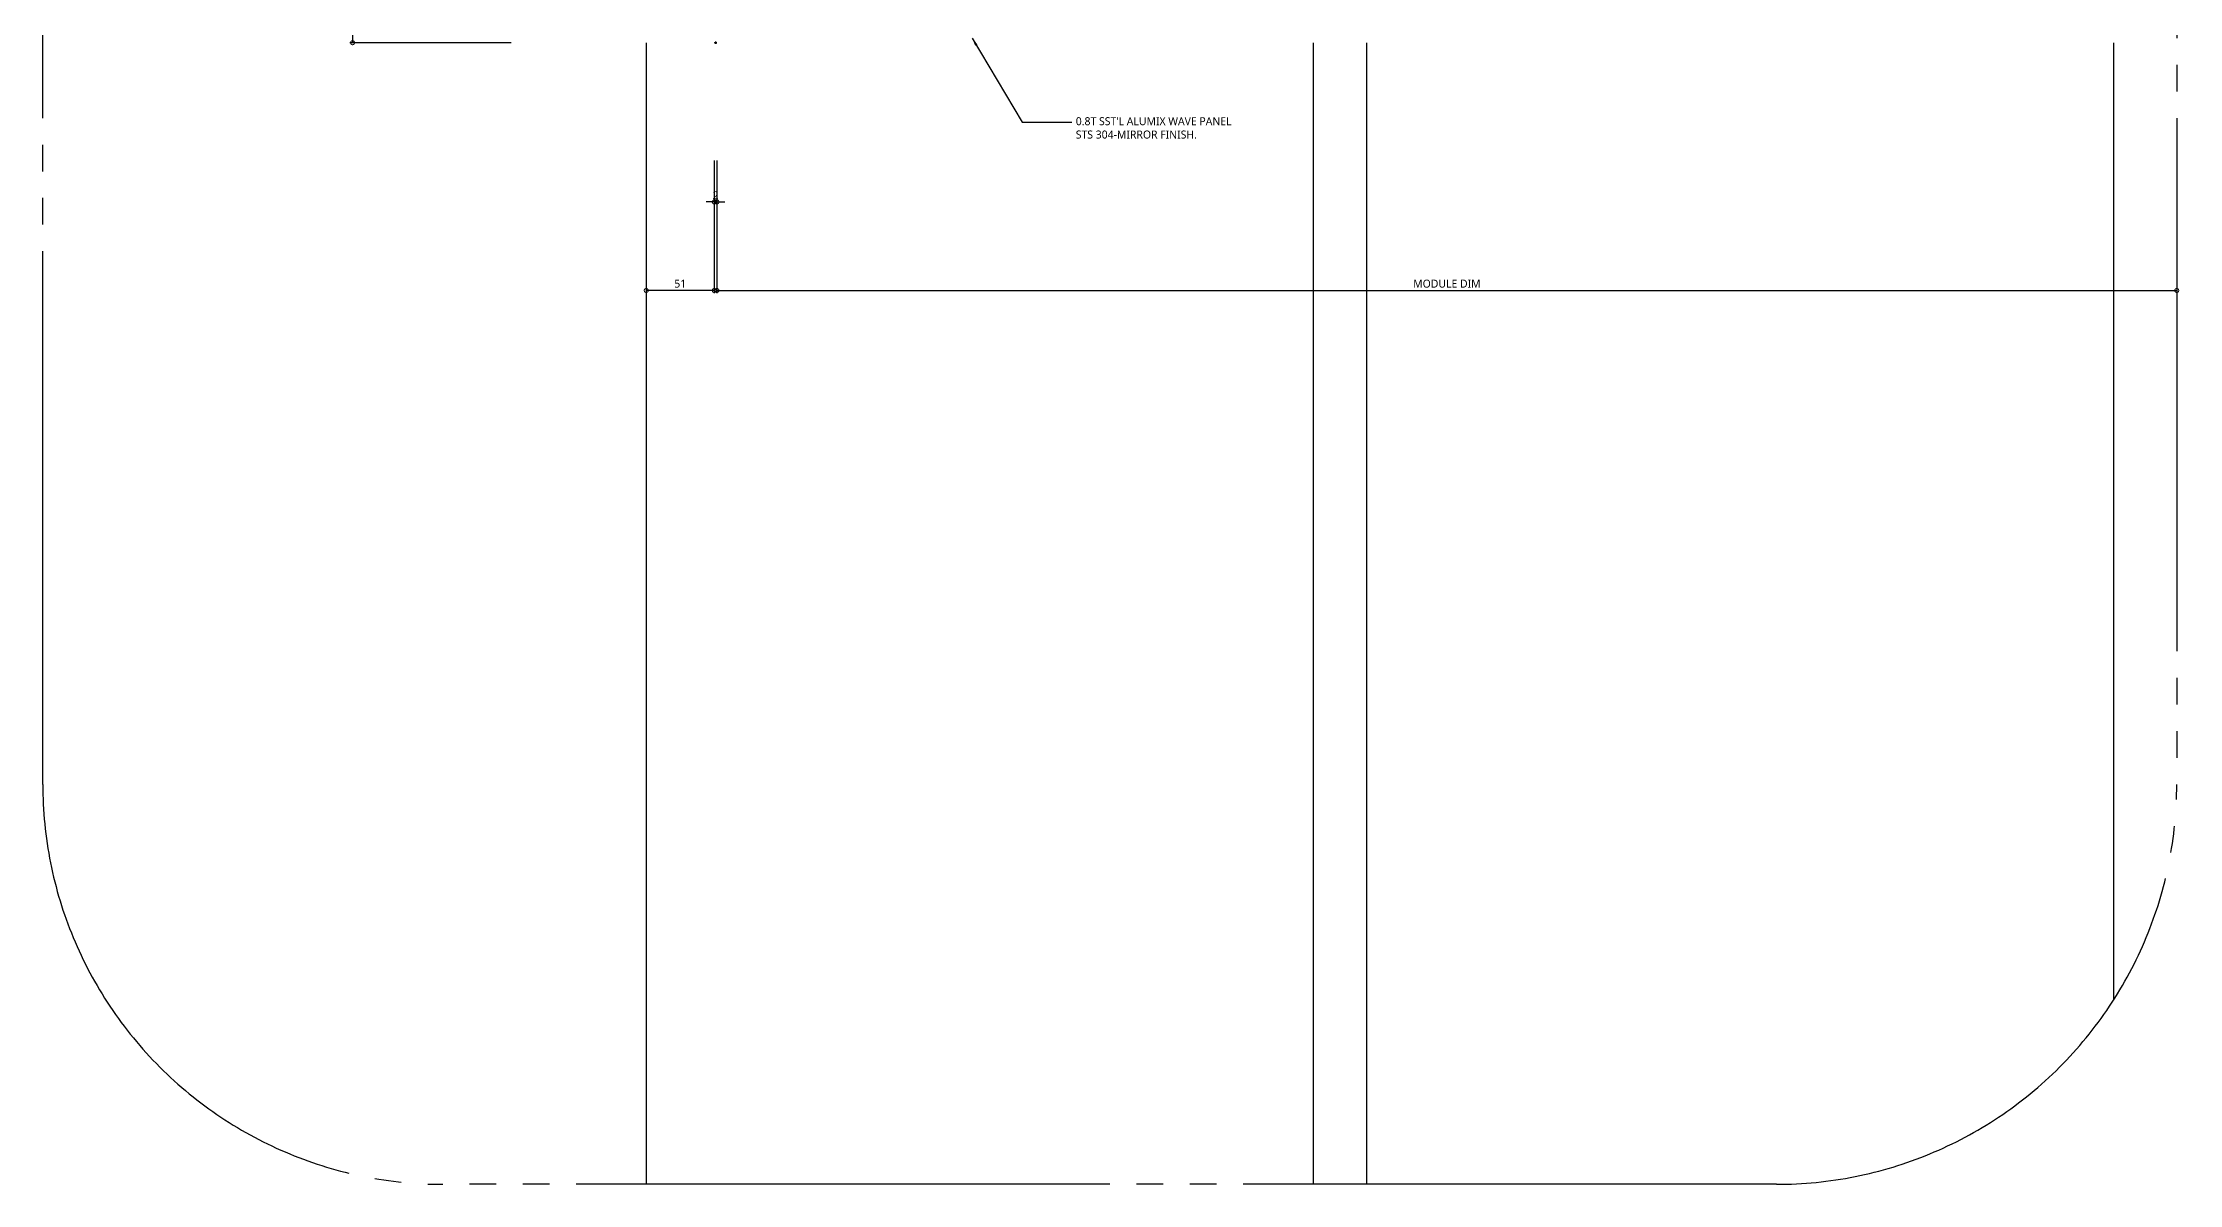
# Model space of a CAD drawing. Header units: millimetres. Extents: x 3584 to 9537, y 842 to 7828.
# Drawn here: x 3586 to 5187, y 3853 to 4710 of the extents above; entities that cross this region are included whole.
import ezdxf

# ---------------------------------------------------------------- set-up
doc = ezdxf.new("R2010")
doc.units = ezdxf.units.MM
doc.linetypes.add('CENTER', pattern=[50.8, 31.75, -6.35, 6.35, -6.35])
doc.linetypes.add('PHANTOM', pattern=[25, 20, -1, 1, -1, 1, -1])
doc.layers.get('DEFPOINTS').update_dxf_attribs({"color": 142, "lineweight": 30})
for name, color, linetype in [('0-CEN', 1, 'CENTER'), ('0-DIM', 7, 'Continuous'), ('1', 1, 'Continuous'), ('EL5', 4, 'Continuous'), ('EL7', 8, 'Continuous'), ('MRK1', 3, 'Continuous'), ('TEXT', 7, 'Continuous')]:
    doc.layers.add(name, color=color, linetype=linetype)
doc.styles.add('맑은고딕', font='malgun.ttf')
doc.dimstyles.new('HD-2', dxfattribs={"dimscale": 2, "dimtxt": 3, "dimasz": 3, "dimexe": 1, "dimexo": 3, "dimgap": 1, "dimtad": 1, "dimdec": 1, "dimzin": 12, "dimdsep": 46, "dimtxsty": '맑은고딕', "dimblk": 'DOTSMALL', "dimcen": 1, "dimclrd": 2, "dimclre": 2, "dimclrt": 7, "dimadec": 1, "dimazin": 2, "dimtfac": 1, "dimtdec": 1, "dimtix": 1, "dimtmove": 2, "dimatfit": 3, "dimfxl": 1, "dimtolj": 1, "dimtzin": 12, "dimlwd": -1, "dimlwe": -1, "dimarcsym": 0})

# ---------------------------------------------------------------- blocks, each defined once
blk = doc.blocks.new('*U5')
at = {"layer": '1', "linetype": 'ByBlock'}
h = blk.add_hatch(color=256, dxfattribs=at)
h.paths.add_polyline_path([(-1, 0), (0, 0), (0, 1, 0.414214)])
h.paths.add_polyline_path([(0, 0), (0, -1, 0.414214), (1, 0)])
for p, q in [((1.8, 0), (-1.8, 0)), ((0, -1.8), (0, 1.8))]:
    blk.add_line(p, q, dxfattribs=at)
blk.add_circle((0, 0), 1, dxfattribs=at)
blk = doc.blocks.new('LE-02')
at = {"layer": '0-CEN'}
blk.add_blockref('*U5', (0, 0), dxfattribs=at)
blk = doc.blocks.new('_DOTSMALL')
at = {"color": 0, "linetype": 'ByBlock', "const_width": 0.5}
blk.add_lwpolyline([(-0.0625, 0, 1), (0.0625, 0, 1)], format="xyb", close=True, dxfattribs=at)
blk = doc.blocks.new('*D47')
at = {"layer": '0-DIM', "color": 2, "transparency": 16777216}
for p, q in [((4089.1, 4621.5), (4089.1, 4588.4)), ((4091.1, 4621.5), (4091.1, 4588.4)), ((4089.1, 4590.4), (4083.1, 4590.4)), ((4091.1, 4590.4), (4089.1, 4590.4)), ((4091.1, 4590.4), (4097.1, 4590.4))]:
    blk.add_line(p, q, dxfattribs=at)
at = {"layer": 'DEFPOINTS', "color": 0, "transparency": 16777216}
for p in [(4089.1, 4627.5), (4091.1, 4627.5), (4089.1, 4590.4)]:
    blk.add_point(p, dxfattribs=at)
at = {"layer": '0-DIM', "color": 2, "transparency": 16777216, "xscale": 6, "yscale": 6, "zscale": 6}
blk.add_blockref('_DOTSMALL', (4089.1, 4590.4), dxfattribs=at)
at = {"layer": '0-DIM', "color": 2, "transparency": 16777216, "xscale": 6, "yscale": 6, "zscale": 6, "rotation": 180}
blk.add_blockref('_DOTSMALL', (4091.1, 4590.4), dxfattribs=at)
at = {"layer": '0-DIM', "color": 7, "transparency": 16777216, "insert": (4090.1, 4595.4), "char_height": 6, "attachment_point": 5, "style": '맑은고딕'}
blk.add_mtext('\\A1;2', dxfattribs=at)
blk = doc.blocks.new('*D77')
at = {"layer": 'DEFPOINTS', "color": 0, "transparency": 16777216}
for p in [(4091.1, 4627.5), (5185.6, 4627.5), (5185.6, 4524)]:
    blk.add_point(p, dxfattribs=at)
at = {"layer": 'MRK1', "color": 2, "transparency": 16777216}
for p, q in [((4091.1, 4621.5), (4091.1, 4522)), ((5185.6, 4621.5), (5185.6, 4522)), ((4091.1, 4524), (5185.6, 4524))]:
    blk.add_line(p, q, dxfattribs=at)
at = {"layer": 'MRK1', "color": 2, "transparency": 16777216, "xscale": 6, "yscale": 6, "zscale": 6, "rotation": 180}
blk.add_blockref('_DOTSMALL', (4091.1, 4524), dxfattribs=at)
at = {"layer": 'MRK1', "color": 2, "transparency": 16777216, "xscale": 6, "yscale": 6, "zscale": 6}
blk.add_blockref('_DOTSMALL', (5185.6, 4524), dxfattribs=at)
at = {"layer": 'MRK1', "color": 7, "transparency": 16777216, "insert": (4638.4, 4529.1), "char_height": 6, "attachment_point": 5, "style": '맑은고딕'}
blk.add_mtext('\\A1;MODULE DIM', dxfattribs=at)
blk = doc.blocks.new('*D74')
at = {"layer": 'DEFPOINTS', "color": 0, "transparency": 16777216}
for p in [(4038.1, 4627.5), (4089.1, 4627.5), (4038.1, 4524)]:
    blk.add_point(p, dxfattribs=at)
at = {"layer": 'MRK1', "color": 2, "transparency": 16777216}
for p, q in [((4038.1, 4621.5), (4038.1, 4522)), ((4089.1, 4621.5), (4089.1, 4522)), ((4089.1, 4524), (4038.1, 4524))]:
    blk.add_line(p, q, dxfattribs=at)
at = {"layer": 'MRK1', "color": 2, "transparency": 16777216, "xscale": 6, "yscale": 6, "zscale": 6, "rotation": 180}
blk.add_blockref('_DOTSMALL', (4038.1, 4524), dxfattribs=at)
at = {"layer": 'MRK1', "color": 2, "transparency": 16777216, "xscale": 6, "yscale": 6, "zscale": 6}
blk.add_blockref('_DOTSMALL', (4089.1, 4524), dxfattribs=at)
at = {"layer": 'MRK1', "color": 7, "transparency": 16777216, "insert": (4063.6, 4529.1), "char_height": 6, "attachment_point": 5, "style": '맑은고딕'}
blk.add_mtext('\\A1;51', dxfattribs=at)
blk = doc.blocks.new('*D75')
at = {"layer": 'DEFPOINTS', "color": 0, "transparency": 16777216}
for p in [(3942.9, 5394.9), (3817.9, 4709.9), (3942.9, 4709.9)]:
    blk.add_point(p, dxfattribs=at)
at = {"layer": 'MRK1', "color": 2, "transparency": 16777216}
for p, q in [((3936.9, 5394.9), (3815.9, 5394.9)), ((3817.9, 5394.9), (3817.9, 4709.9)), ((3936.9, 4709.9), (3815.9, 4709.9))]:
    blk.add_line(p, q, dxfattribs=at)
at = {"layer": 'MRK1', "color": 2, "transparency": 16777216, "xscale": 6, "yscale": 6, "zscale": 6}
for p, rotation in [((3817.9, 5394.9), 90), ((3817.9, 4709.9), 270)]:
    blk.add_blockref('_DOTSMALL', p, dxfattribs=dict(at, rotation=rotation))
at = {"layer": 'MRK1', "color": 7, "transparency": 16777216, "insert": (3812.8, 5052.4), "char_height": 6, "attachment_point": 5, "rotation": 90, "style": '맑은고딕'}
blk.add_mtext('\\A1;685', dxfattribs=at)

msp = doc.modelspace()

# ---------------------------------------------------------------- linework, layer by layer
at = {"layer": 'EL5'}
for p, q in [((4538.14, 4709.91), (4538.14, 3853.39)), ((4578.14, 4709.91), (4578.14, 3853.39))]:
    msp.add_line(p, q, dxfattribs=at)
at = {"layer": 'EL7'}
for p, q in [((4038.14, 4709.91), (4038.14, 3853.39)), ((5138.14, 4709.91), (5138.14, 3991.42))]:
    msp.add_line(p, q, dxfattribs=at)
at = {"layer": 'MRK1', "color": 3, "linetype": 'PHANTOM', "ltscale": 20}
msp.add_lwpolyline([(3885.61, 3853.39, -0.4142136), (3585.61, 4153.39), (3585.61, 5153.39, -0.4142136), (3885.61, 5453.39), (4885.61, 5453.39, -0.4142136), (5185.61, 5153.39), (5185.61, 4153.39, -0.4142136), (4885.61, 3853.39)], format="xyb", close=True, dxfattribs=at)

# ---------------------------------------------------------------- block references
at = {"layer": '1', "xscale": 0.5, "yscale": 0.5, "zscale": 0.5, "rotation": 180}
msp.add_blockref('LE-02', (4090.14, 4709.91), dxfattribs=at)
msp.add_blockref('LE-02', (4090.14, 4709.91), dxfattribs=at)

# ---------------------------------------------------------------- texts
at = {"layer": 'TEXT', "color": 0, "insert": (4360.14, 4654), "char_height": 6, "width": 128.0228, "attachment_point": 1, "style": '맑은고딕'}
msp.add_mtext("0.8T SST'L ALUMIX WAVE PANEL\\PSTS 304-MIRROR FINISH.", dxfattribs=at)

# ---------------------------------------------------------------- dimensions: what is measured, and where the dimension line sits
at = {"layer": '0-DIM'}
dim = msp.add_linear_dim(base=(4089.14, 4590.38), p1=(4091.14, 4627.46), p2=(4089.14, 4627.46), angle=180, dimstyle='HD-2', dxfattribs=at)
dim.commit()
dim.dimension.update_dxf_attribs({"geometry": '*D47', "text_midpoint": (4090.14, 4595.43)})
at = {"layer": 'MRK1'}
dim = msp.add_linear_dim(base=(3817.93, 4709.91), p1=(3942.92, 5394.91), p2=(3942.92, 4709.91), angle=90, dimstyle='HD-2', dxfattribs=at)
dim.commit()
dim.dimension.update_dxf_attribs({"geometry": '*D75', "text_midpoint": (3812.83, 5052.41)})
dim = msp.add_linear_dim(base=(4038.14, 4524), p1=(4089.14, 4627.46), p2=(4038.14, 4627.46), dimstyle='HD-2', dxfattribs=at)
dim.commit()
dim.dimension.update_dxf_attribs({"geometry": '*D74', "text_midpoint": (4063.64, 4529.11)})
dim = msp.add_linear_dim(base=(5185.61, 4524), p1=(4091.14, 4627.46), p2=(5185.61, 4627.46), text='MODULE DIM', dimstyle='HD-2', dxfattribs=at)
dim.commit()
dim.dimension.update_dxf_attribs({"geometry": '*D77', "text_midpoint": (4638.38, 4529.1)})

# ---------------------------------------------------------------- leaders
at = {"layer": '0-DIM'}
msp.add_leader([(4282.49, 4713.31), (4319.98, 4650.22), (4357.22, 4650.22)], dimstyle='HD-2', override={"dimgap": 1, "dimtad": 0}, dxfattribs=at)

doc.saveas('drawing.dxf')
